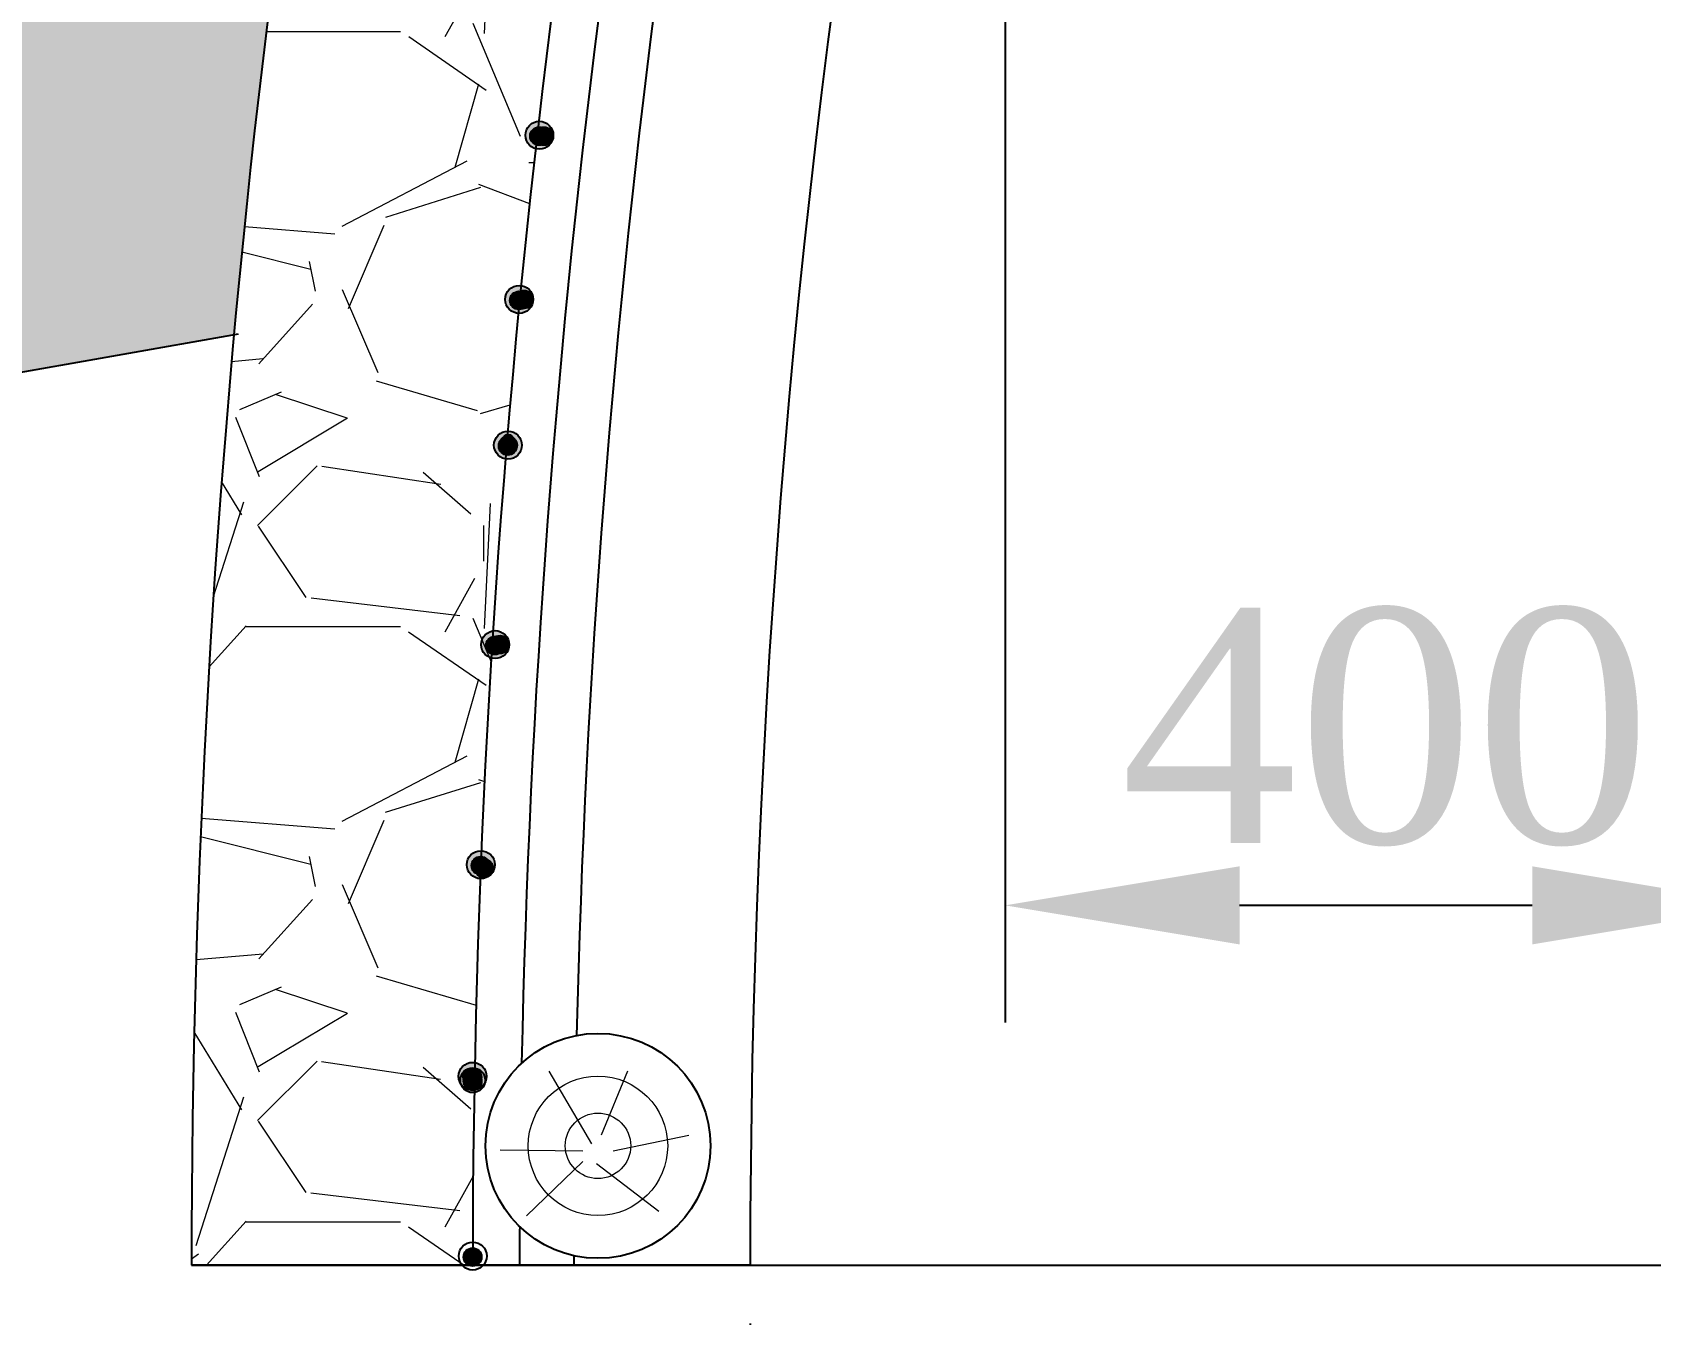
# Model space of a CAD drawing. Header units: millimetres. Extents: x -46762 to 161452, y -66984 to 31524.
# Drawn here: x -41626 to -40762, y -12338 to -11654 of the extents above; entities that cross this region are included whole.
import ezdxf

# ---------------------------------------------------------------- set-up
doc = ezdxf.new("R2010")
doc.units = ezdxf.units.MM
doc.header["$LTSCALE"] = 0.5
doc.styles.get("Standard").update_dxf_attribs({"font": 'TIMES.TTF'})
doc.dimstyles.new('ISO-25', dxfattribs={"dimscale": 50, "dimtxt": 2.5, "dimasz": 2.5, "dimexe": 1.25, "dimexo": 0.625, "dimtad": 1, "dimdec": 0, "dimtxsty": 'Standard', "dimcen": 2.5, "dimadec": 0, "dimazin": 0, "dimtfac": 1, "dimtdec": 0, "dimtmove": 0, "dimatfit": 3, "dimfxl": 1, "dimarcsym": 0})

# ---------------------------------------------------------------- blocks, each defined once
blk = doc.blocks.new('*D5')
at = {"color": 0, "lineweight": -2}
for p, q in [((-41106.6266302466, -11156.13225277546), (-41106.6266302466, -12181.89244614073)), ((-40700.46579701002, -12093.91424342394), (-40700.46579701002, -12056.89244614073)), ((-40825.46579701002, -12119.39244614073), (-40981.6266302466, -12119.39244614073))]:
    blk.add_line(p, q, dxfattribs=at)
at = {"color": 0}
for points in [[(-40981.6266302466, -12098.5591128074), (-40981.6266302466, -12140.22577947407), (-41106.6266302466, -12119.39244614073)], [(-40825.46579701002, -12098.5591128074), (-40825.46579701002, -12140.22577947407), (-40700.46579701002, -12119.39244614073)]]:
    blk.add_solid(points, dxfattribs=at)
at = {"layer": 'Defpoints', "color": 0}
for p in [(-41106.6266302466, -11124.88225277546), (-41106.6266302466, -12119.39244614073), (-40700.46579701002, -12125.16424342394)]:
    blk.add_point(p, dxfattribs=at)
at = {"color": 0, "insert": (-40903.54621362831, -12024.56097534044), "char_height": 125, "attachment_point": 5}
blk.add_mtext('400', dxfattribs=at)
blk = doc.blocks.new('*D10')
at = {"color": 0, "lineweight": -2}
for p, q in [((-41242.69659062808, -12342.57365850059), (-41242.69659062808, -13340.62358502766)), ((-36082.69659062805, -12342.57365850059), (-36082.69659062805, -13340.62358502766)), ((-41117.69659062808, -13278.12358502766), (-36207.69659062805, -13278.12358502766))]:
    blk.add_line(p, q, dxfattribs=at)
at = {"color": 0}
for points in [[(-41117.69659062808, -13257.29025169432), (-41117.69659062808, -13298.95691836099), (-41242.69659062808, -13278.12358502766)], [(-36207.69659062805, -13257.29025169432), (-36207.69659062805, -13298.95691836099), (-36082.69659062805, -13278.12358502766)]]:
    blk.add_solid(points, dxfattribs=at)
at = {"layer": 'Defpoints', "color": 0}
for p in [(-41242.69659062808, -12311.32365850059), (-36082.69659062805, -12311.32365850059), (-36082.69659062805, -13278.12358502766)]:
    blk.add_point(p, dxfattribs=at)
at = {"color": 0, "lineweight": 15, "insert": (-38631.49679761261, -13183.29211422737), "char_height": 125, "attachment_point": 5}
blk.add_mtext('5160', dxfattribs=at)

msp = doc.modelspace()

# ---------------------------------------------------------------- hatches: boundary and pattern name
at = {"lineweight": 9}
h = msp.add_hatch(dxfattribs=at)
h.set_pattern_fill('GRAVEL', color=256, scale=12.5, style=0)
h.set_pattern_definition([(228.0128, (-97673.25584044286, -17195.62959779655), (-2540.002158237001, -2857.503511189072), [42.715125, -4228.8125]), (184.9697, (-97701.83084044285, -17227.37959779655), (3810.006163272391, 317.4977594234323), [73.300625, -7256.75]), (132.5104, (-97774.85584044286, -17233.72959779655), (3174.997689791462, -3492.503411557551), [51.68525, -5116.8375]), (267.2737, (-97898.68084044284, -17313.10459779655), (317.4986213535216, 6349.997956670803), [66.750625, -6608.3]), (292.8337, (-97901.85584044286, -17379.77959779655), (-1587.504506937738, 3810.002166256389), [65.45425000000002, -6479.975000000001]), (357.2737, (-97876.45584044285, -17440.10459779655), (-6349.997956670803, 317.4986213535219), [66.750625, -6608.3]), (37.6942, (-97809.78084044284, -17443.27959779655), (-4127.502607654991, -3174.997169623111), [88.27424999999998, -8739.1375]), (72.2553, (-97739.93084044284, -17389.30459779655), (2222.504445683399, 6985.002025754549), [83.34000000000002, -8250.6625]), (121.4296, (-97714.53084044285, -17309.92959779654), (-2540.00065440806, 4127.495144996587), [66.976625, -6630.687500000001]), (175.2364, (-97749.45584044285, -17252.77959779655), (3492.497256631807, -317.4970203401444), [76.4641249999998, -3746.737499999988]), (222.3974, (-97825.65584044284, -17246.42959779654), (-3810.000114654964, -3492.495456329621), [98.88475000000001, -9789.600000000002]), (138.8141, (-97584.35584044285, -17316.27959779655), (-2222.498584278092, 1904.997069640501), [33.750625, -3341.325]), (171.4692, (-97609.75584044286, -17294.05459779654), (4127.493699448925, -635.0016000057124), [64.21024999999979, -6356.824999999987]), (225, (-97673.25584044286, -17284.52959779655), (-6.661338147750939e-14, -317.4997835875247), [44.901125, -404.11125]), (203.1986, (-97695.48084044283, -17246.42959779654), (1587.505353198854, 635.0027842882831), [24.180125, -2393.825]), (291.8014, (-97717.70584044285, -17255.95459779655), (-317.5002227368137, 952.5006135914831), [34.19575, -1675.6]), (30.9638, (-97705.00584044284, -17287.70459779655), (952.4989943510283, 635.0004948325691), [55.53999999999981, -1795.787499999994]), (161.5651, (-97657.38084044284, -17259.12959779655), (635.0002897726226, -317.4995278081346), [40.160875, -963.8625]), (16.38950000000001, (-97901.85584044286, -17255.95459779655), (3175.001751746169, 952.4980187459755), [56.261, -5569.849999999999]), (70.3462, (-97847.88084044284, -17240.07959779655), (-1269.996461084563, -3492.495061068125), [47.19987500000001, -4672.775]), (293.1986, (-97657.38084044284, -17195.62959779655), (-635.002784288283, 1587.505353198854), [48.36, -2369.65]), (343.6105, (-97638.33084044285, -17240.07959779655), (-3175.001751746168, 952.4980187459764), [56.26099999999982, -5569.849999999988]), (339.444, (-97901.85584044286, -17452.80459779655), (-1587.501970531989, 634.9992295062673), [54.25437499999999, -2658.4625]), (294.7751, (-97851.05584044286, -17471.85459779655), (-1587.496300453355, 3492.498378269584), [45.4589999999999, -4500.449999999988]), (66.80140000000002, (-97654.20584044284, -17513.12959779655), (635.0027842882835, 1587.505353198854), [48.36, -2369.65]), (17.35400000000001, (-97635.15584044284, -17468.67959779655), (-4127.500222732495, -1269.998084450704), [53.22287499999998, -5269.049999999998]), (69.444, (-97809.78084044284, -17513.12959779655), (-634.9992295062681, -1587.501970531988), [27.12725, -2685.6]), (101.3098999999999, (-97673.25584044286, -17513.12959779655), (-317.4984328609186, 1269.995932612828), [16.18937499999996, -1602.749999999995]), (165.9638, (-97676.43084044284, -17497.25459779655), (952.5006693371466, -317.4994505154552), [65.45424999999999, -1243.63125]), (186.0090000000001, (-97739.93084044284, -17481.37959779655), (3174.995318053494, 317.4992585684823), [60.65837500000001, -6005.175000000001]), (303.6901, (-97705.00584044284, -17316.27959779655), (-317.5001089134041, 634.9993874039799), [45.79050000000001, -1098.9725]), (353.1572, (-97679.60584044285, -17354.37959779655), (5397.502232080428, -635.0028439568549), [79.94462499999997, -7914.499999999998]), (60.94540000000001, (-97600.23084044285, -17363.90459779655), (-1269.997045728636, -2222.494701354266), [32.6885, -3236.175]), (90, (-97584.35584044285, -17335.32959779655), (-317.5, 317.5), [19.05, -298.45]), (120.2564, (-97746.28084044287, -17471.85459779655), (1269.997308354514, -2222.498879059695), [44.108375, -4366.7375]), (48.01279999999999, (-97768.50584044284, -17433.75459779655), (2540.002158237001, 2857.503511189072), [85.430375, -4186.1]), (0, (-97711.35584044285, -17370.25459779655), (317.5, 317.5), [82.55, -234.95]), (325.3048, (-97628.80584044284, -17370.25459779655), (-3174.994498869211, 2222.500211310596), [50.20124999999999, -4969.9125]), (254.0546, (-97587.53084044285, -17398.82959779655), (-317.5008099626843, -1270.003025400453), [46.22862500000001, -2265.212500000001]), (207.646, (-97600.23084044285, -17443.27959779655), (-6032.49788112784, -3175.001996840424), [75.268125, -7451.5625]), (175.4261, (-97666.90584044284, -17478.20459779655), (-4127.500950593439, 317.4984639024328), [79.6286249999998, -7883.224999999977]), (175.4261, (-97666.90584044284, -17478.20459779655), (-4127.500950593439, 317.4984639024328), [79.6286249999998, -7883.224999999977])])
h.paths.add_polyline_path([(-41540.69659062804, -12311.32365850059), (-41390.69659062804, -12311.32365850059, -0.0001042586763894276), (-41390.69612904984, -12309.11003835568, -0.9973506290016769), (-41390.69144671169, -12303.93395011355, -0.004305426523859649), (-41389.77707802175, -12212.52740186487, -1.473526774929528), (-41389.68536941563, -12207.71814791844, -0.005066326501370915), (-41386.49624560055, -12100.19995089266, -1.112084997702293), (-41386.28903069973, -12095.05708777183, -0.005350321589187423), (-41380.44655228085, -11981.61265806564, -0.4542052786664174), (-41380.20300319829, -11977.722386355, -0.004934146121778235), (-41372.58760844613, -11873.24031071373, -0.7936622886480488), (-41372.16918404572, -11868.21680515327, -0.003310745211521004), (-41365.83750689286, -11798.20957870081, -1.087340139423453), (-41365.33639719625, -11793.07596283616, -0.003904411019391069), (-41356.59873246224, -11710.64054873563, -0.6073306999387059), (-41356.07698104993, -11706.07721455063, -0.003299585638751494), (-41347.62970052486, -11636.5323216323, -0.5027106402371736), (-41347.09996308027, -11632.4119321961, -0.003391322103162824), (-41337.40628861476, -11561.06371029261, -1.496068409129267), (-41336.72813605861, -11556.32927466645, -0.002401056172353598), (-41329.23480965135, -11505.90406826923, -1.124484418045028), (-41328.45231721077, -11500.82328402521, -0.003121577554230804), (-41317.92353441662, -11435.38824590984, -0.6023926523277325), (-41317.16650130754, -11430.87561676786, -0.005136166925415834), (-41297.97478726407, -11323.52948373881, -0.960800169602723), (-41297.00983154224, -11318.4483261312, -0.00413542035456034), (-41279.87348207906, -11232.33507701874, -0.8266089889817111), (-41278.83771293257, -11227.3580515295, -0.005954579095319986), (-41251.54841071196, -11103.91533402378, -1.198419863314069), (-41250.38765252446, -11098.95692817666, -0.005864453828018109), (-41220.52939920101, -10978.08023318348, -0.612418671185467), (-41219.36937789139, -10973.61790737722, -0.006852718544757916), (-41180.77730537836, -10833.33954969186, -1.011185224164861), (-41179.33371141623, -10828.36915515123, -0.004887072080722251), (-41149.37280955444, -10729.02909282517, -0.5439786040997394), (-41148.07573572842, -10724.88169095739, -0.004837462663559269), (-41116.43223861218, -10627.17122293723, -0.6488032728851635), (-41114.93049100698, -10622.68930735245, -0.004915722120947439), (-41080.75671175927, -10524.07464799359, -2.599038226614415), (-41079.58744091027, -10520.80813766139, -0.00528664198268659), (-41040.6101716241, -10415.55022178009, -0.4812710198482674), (-41039.16395354725, -10411.77232191681, -0.005588742636414888), (-40995.46511136138, -10301.455637537, -0.5761929326107477), (-40993.76772079793, -10297.31165396536, -0.004378577211287336), (-40957.74251213831, -10211.61147270781, -0.894546605724805), (-40955.70533201515, -10206.88791313677, -0.004053369807435489), (-40920.94630879644, -10128.15997598765, -1.386552306963299), (-40918.92416773997, -10123.68410355043, -0.004059737370771231), (-40882.76331197946, -10045.44116583356, -0.796052295436646), (-40880.60782096307, -10040.8805683032, -0.004003982950440157), (-40843.63097159209, -9964.33243138562), (-40978.32448607621, -9898.318994329844, 0.1149886306099505)])
h = msp.add_hatch(color=253)
edge = h.paths.add_edge_path()
edge.add_spline(control_points=[(-42322.82971768319, -11398.47889834993), (-42344.63403800142, -11467.20647167621), (-42424.23759742257, -11659.44120899414), (-42475.84867070611, -11857.15441054871), (-42488.96773737374, -11986.25815028)], knot_values=[45.62972247974763, 45.62972247974763, 45.62972247974763, 45.62972247974763, 49.94446029870569, 57.77700495835729, 57.77700495835729, 57.77700495835729, 57.77700495835729], degree=3, periodic=0)
edge.add_line((-42488.96773737374, -11986.25815028001), (-41518.08916138639, -11815.06606234162))
edge.add_arc((-36082.69659062807, -12311.32365850071), 5458.000000000035, 168.7006858674456, 174.7832926361822, ccw=False)
edge.add_line((-41434.90419888646, -11241.9136725265), (-42322.82971768319, -11398.47889834993))
h = msp.add_hatch(color=256)
h.paths.add_polyline_path([(-41355.14780563556, -11701.04237317703, 0.0001468720347857163), (-41355.15408854501, -11704.16075382294, -0.4075683121169166), (-41350.43143940099, -11708.99204304176, -0.2818111886752684), (-41353.06657430538, -11713.29609315445), (-41349.45339298894, -11713.29609315445, 0.1768496511547933), (-41347.70021793409, -11708.49443509933, 0.4140376673082951)])
h.paths.add_polyline_path([(-41355.15408854502, -11704.16075382294, -0.0001468720347857169), (-41355.14780563556, -11701.04237317703, 0.4143894793180001), (-41362.60434446664, -11708.49443509933, 0.1768496511547933), (-41360.85116941179, -11713.29609315445), (-41357.46138209636, -11713.29609315445, -0.2818111886752684), (-41360.09651700075, -11708.99204304176, -0.4208901854230835)])
h.paths.add_polyline_path([(-41349.45339298894, -11713.29609315445), (-41353.06657430538, -11713.29609315445, -0.2405059389793157), (-41357.46138209636, -11713.29609315445), (-41360.85116941179, -11713.29609315445, 0.4650740833706085)])
h = msp.add_hatch(color=256)
edge = h.paths.add_edge_path()
edge.add_arc((-41355.26397820086, -11708.99204304176), 4.832538799884284, 0, 360)
edge = h.paths.add_edge_path(flags=16)
edge.add_arc((-41355.26397820086, -11708.99204304176), 2.588054287070918, 0, 360)
h = msp.add_hatch(color=256)
h.paths.add_polyline_path([(-41359.97152829547, -11707.90007080805, -0.00032442072729859), (-41357.72003109408, -11708.17605947664, -0.8203955301075307), (-41352.68274436383, -11708.80427490987, -0.0003244207272990215), (-41350.43242666936, -11709.08972134448, 0.005053543832042459), (-41350.43143940099, -11708.99204304176, 0.89206796145849)])
h.paths.add_polyline_path([(-41350.43242666936, -11709.08972134448, 0.0003244207272989703), (-41352.68274436383, -11708.80427490987, -0.01815590774407738), (-41352.67592391379, -11708.99204304176, -1), (-41357.85203248794, -11708.99204304176, -0.0803624715725062), (-41357.72003109408, -11708.17605947663, 0.0003244207272985405), (-41359.97152829547, -11707.90007080805, 0.05704448293656798), (-41360.09651700075, -11708.99204304176, 0.989943732125018)])
for points in [[(-41357.85203248789, -11708.99204304176, 0.4142135623730951), (-41355.26397820086, -11711.58009732883), (-41355.26397820086, -11708.99204304176), (-41352.67592391375, -11708.99204304176, 1)], [(-41357.74033548748, -11708.49443509933, 0.4142135623730951), (-41355.15228120037, -11711.0824893864), (-41355.15228120037, -11708.49443509933), (-41352.56422691334, -11708.49443509933, 1)], [(-41357.74033548748, -11708.49443509933, 0.4142135623730951), (-41355.15228120037, -11711.0824893864), (-41355.15228120037, -11708.49443509933), (-41352.56422691334, -11708.49443509933, 1)], [(-41355.26397820082, -11708.99204304176, 0.4142135623730951), (-41352.67592391379, -11711.58009732883), (-41352.67592391379, -11708.99204304176), (-41350.08786962667, -11708.99204304176, 1)], [(-41352.67592391375, -11708.99204304176), (-41355.26397820086, -11708.99204304176), (-41355.26397820086, -11711.58009732883, 0.4142135623730951)], [(-41352.56422691334, -11708.49443509933), (-41355.15228120037, -11708.49443509933), (-41355.15228120037, -11711.0824893864, 0.4142135623730951)], [(-41352.56422691334, -11708.49443509933), (-41355.15228120037, -11708.49443509933), (-41355.15228120037, -11711.0824893864, 0.4142135623730951)], [(-41350.08786962667, -11708.99204304176), (-41352.67592391379, -11708.99204304176), (-41352.67592391379, -11711.58009732883, 0.4142135623730951)], [(-41368.39018789685, -11795.62176616438, 0.4142135623730951), (-41365.80213360973, -11798.20982045145), (-41365.80213360973, -11795.62176616438), (-41363.21407932272, -11795.62176616438, 1)], [(-41368.61358189776, -11796.61698204924, 0.4142135623730951), (-41366.02552761073, -11799.20503633631), (-41366.02552761073, -11796.61698204924), (-41363.43747332362, -11796.61698204924, 1)], [(-41368.50188489736, -11796.11937410681, 0.4142135623730951), (-41365.91383061024, -11798.70742839388), (-41365.91383061024, -11796.11937410681), (-41363.32577632321, -11796.11937410681, 1)], [(-41363.43747332362, -11796.61698204924), (-41366.02552761073, -11796.61698204924), (-41366.02552761073, -11799.20503633631, 0.4142135623730951)], [(-41365.9138306102, -11796.11937410681, 0.4142135623730951), (-41363.32577632317, -11798.70742839388), (-41363.32577632317, -11796.11937410681), (-41360.73772203605, -11796.11937410681, 1)], [(-41363.32577632321, -11796.11937410681), (-41365.91383061024, -11796.11937410681), (-41365.91383061024, -11798.70742839388, 0.4142135623730951)], [(-41363.21407932272, -11795.62176616438), (-41365.80213360973, -11795.62176616438), (-41365.80213360973, -11798.20982045145, 0.4142135623730951)], [(-41360.73772203605, -11796.11937410681), (-41363.32577632317, -11796.11937410681), (-41363.32577632317, -11798.70742839388, 0.4142135623730951)], [(-41374.3808109302, -11870.77733779384, 0.4142135623730951), (-41371.79275664319, -11873.36539208091), (-41371.79275664319, -11870.77733779384), (-41369.20470235607, -11870.77733779384, 1)], [(-41369.20470235607, -11870.77733779384), (-41371.79275664319, -11870.77733779384), (-41371.79275664319, -11873.36539208091, 0.4142135623730951)], [(-41374.60420493121, -11874.36060796577, 0.4142135623730951), (-41372.01615064418, -11876.94866225284), (-41372.01615064418, -11874.36060796577), (-41369.42809635706, -11874.36060796577, 1)], [(-41374.49250793071, -11873.86300002334, 0.4142135623730951), (-41371.90445364368, -11876.45105431041), (-41371.90445364368, -11873.86300002334), (-41369.31639935657, -11873.86300002334, 1)], [(-41374.4925079308, -11873.86300002334, 0.4142135623730951), (-41371.90445364368, -11876.45105431041), (-41371.90445364368, -11873.86300002334), (-41369.31639935666, -11873.86300002334, 1)], [(-41369.42809635706, -11874.36060796577), (-41372.01615064418, -11874.36060796577), (-41372.01615064418, -11876.94866225284, 0.4142135623730951)], [(-41369.31639935657, -11873.86300002334), (-41371.90445364368, -11873.86300002334), (-41371.90445364368, -11876.45105431041, 0.4142135623730951)], [(-41369.31639935666, -11873.86300002334), (-41371.90445364368, -11873.86300002334), (-41371.90445364368, -11876.45105431041, 0.4142135623730951)], [(-41381.43671958837, -11980.76913509386, 0.4142135623730951), (-41378.84866530135, -11983.35718938093), (-41378.84866530135, -11980.76913509386), (-41376.26061101424, -11980.76913509386, 1)], [(-41381.32502258796, -11980.27152715143, 0.4142135623730951), (-41378.73696830084, -11982.8595814385), (-41378.73696830084, -11980.27152715143), (-41376.14891401381, -11980.27152715143, 1)], [(-41381.21332558747, -11979.773919209, 0.4142135623730951), (-41378.62527130035, -11982.36197349607), (-41378.62527130035, -11979.773919209), (-41376.03721701332, -11979.773919209, 1)], [(-41376.26061101424, -11980.76913509386), (-41378.84866530135, -11980.76913509386), (-41378.84866530135, -11983.35718938093, 0.4142135623730951)], [(-41378.7369683008, -11980.27152715143, 0.4142135623730951), (-41376.14891401377, -11982.8595814385), (-41376.14891401377, -11980.27152715143), (-41373.56085972665, -11980.27152715143, 1)], [(-41376.14891401381, -11980.27152715143), (-41378.73696830084, -11980.27152715143), (-41378.73696830084, -11982.8595814385, 0.4142135623730951)], [(-41376.03721701332, -11979.773919209), (-41378.62527130035, -11979.773919209), (-41378.62527130035, -11982.36197349607, 0.4142135623730951)], [(-41373.56085972665, -11980.27152715143), (-41376.14891401377, -11980.27152715143), (-41376.14891401377, -11982.8595814385, 0.4142135623730951)], [(-41389.25438681178, -12097.61749170982, 0.4142135623730951), (-41386.66633252476, -12100.2055459969), (-41386.66633252476, -12097.61749170982), (-41384.07827823765, -12097.61749170982, 1)], [(-41388.98410038938, -12097.69761607397, 0.4142135623730951), (-41386.39604610227, -12100.28567036104), (-41386.39604610227, -12097.69761607397), (-41383.80799181525, -12097.69761607397, 1)], [(-41389.09579738979, -12098.1952240164, 0.4142135623730951), (-41386.50774310277, -12100.78327830347), (-41386.50774310277, -12098.1952240164), (-41383.91968881566, -12098.1952240164, 1)], [(-41387.27712517459, -12099.64293367558, 0.4142135623730951), (-41384.68907088756, -12102.23098796265), (-41384.68907088756, -12099.64293367558), (-41382.10101660044, -12099.64293367558, 1)], [(-41384.07827823765, -12097.61749170982), (-41386.66633252476, -12097.61749170982), (-41386.66633252476, -12100.2055459969, 0.4142135623730951)], [(-41383.91968881566, -12098.1952240164), (-41386.50774310277, -12098.1952240164), (-41386.50774310277, -12100.78327830347, 0.4142135623730951)], [(-41383.80799181525, -12097.69761607397), (-41386.39604610227, -12097.69761607397), (-41386.39604610227, -12100.28567036104, 0.4142135623730951)], [(-41382.10101660044, -12099.64293367558), (-41384.68907088756, -12099.64293367558), (-41384.68907088756, -12102.23098796265, 0.4142135623730951)], [(-41393.27497637176, -12210.10455049219, 0.4142135623730951), (-41390.68692208464, -12212.69260477926), (-41390.68692208464, -12210.10455049219), (-41388.09886779761, -12210.10455049219, 1)], [(-41393.50146768495, -12211.09976823044, 0.4142135623730951), (-41390.91341339794, -12213.68782251752), (-41390.91341339794, -12211.09976823044), (-41388.32535911082, -12211.09976823044, 1)], [(-41393.38977068455, -12210.60216028802, 0.4142135623730951), (-41390.80171639743, -12213.19021457508), (-41390.80171639743, -12210.60216028802), (-41388.21366211041, -12210.60216028802, 1)], [(-41393.38667337217, -12213.19021272169, 0.4142135623730951), (-41390.79861908514, -12215.77826700877), (-41390.79861908514, -12213.19021272169), (-41388.21056479802, -12213.19021272169, 1)], [(-41388.32535911082, -12211.09976823044), (-41390.91341339794, -12211.09976823044), (-41390.91341339794, -12213.68782251752, 0.4142135623730951)], [(-41388.21366211041, -12210.60216028802), (-41390.80171639743, -12210.60216028802), (-41390.80171639743, -12213.19021457508, 0.4142135623730951)], [(-41388.21056479802, -12213.19021272169), (-41390.79861908514, -12213.19021272169), (-41390.79861908514, -12215.77826700877, 0.4142135623730951)], [(-41388.09886779761, -12210.10455049219), (-41390.68692208464, -12210.10455049219), (-41390.68692208464, -12212.69260477926, 0.4142135623730951)], [(-41393.38667337217, -12307.01960838791, 0.4142135623730951), (-41390.79861908514, -12309.60766267498), (-41390.79861908514, -12307.01960838791), (-41388.21056479802, -12307.01960838791, 1)], [(-41393.27497637176, -12306.52200044548, 0.4142135623730951), (-41390.68692208464, -12309.11005473255), (-41390.68692208464, -12306.52200044548), (-41388.09886779761, -12306.52200044548, 1)], [(-41388.21056479802, -12307.01960838791), (-41390.79861908514, -12307.01960838791), (-41390.79861908514, -12309.60766267498, 0.4142135623730951)], [(-41388.09886779761, -12306.52200044548), (-41390.68692208464, -12306.52200044548), (-41390.68692208464, -12309.11005473255, 0.4142135623730951)]]:
    msp.add_hatch(color=256).paths.add_polyline_path(points)
h = msp.add_hatch(color=256)
edge = h.paths.add_edge_path()
edge.add_arc((-41352.67592391379, -11708.99204304176), 4.832538799884284, 0, 360)
edge = h.paths.add_edge_path(flags=16)
edge.add_arc((-41352.67592391379, -11708.99204304176), 2.588054287070918, 0, 360)
h = msp.add_hatch(color=256)
h.paths.add_polyline_path([(-41357.3834740084, -11707.90007080805, -0.00032442072729859), (-41355.13197680701, -11708.17605947664, -0.8203955301075307), (-41350.09469007676, -11708.80427490987, -0.0003244207272990215), (-41347.84437238229, -11709.08972134448, 0.005053543832042459), (-41347.84338511391, -11708.99204304176, 0.89206796145849)])
h.paths.add_polyline_path([(-41347.84437238229, -11709.08972134448, 0.0003244207272989703), (-41350.09469007676, -11708.80427490987, -0.01815590774407738), (-41350.08786962672, -11708.99204304176, -1), (-41355.26397820086, -11708.99204304176, -0.0803624715725062), (-41355.13197680701, -11708.17605947663, 0.0003244207272985405), (-41357.3834740084, -11707.90007080805, 0.05704448293656798), (-41357.50846271368, -11708.99204304176, 0.989943732125018)])
h = msp.add_hatch(color=256)
h.paths.add_polyline_path([(-41365.90935504543, -11788.66731218451, 0.0001468720347857163), (-41365.91563795488, -11791.78569283042, -0.4075683121169166), (-41361.19298881086, -11796.61698204924, -0.2818111886752684), (-41363.82812371526, -11800.92103216192), (-41360.21494239882, -11800.92103216192, 0.1768496511547933), (-41358.46176734396, -11796.11937410681, 0.4140376673082951)])
h.paths.add_polyline_path([(-41365.91563795489, -11791.78569283042, -0.0001468720347857169), (-41365.90935504543, -11788.66731218451, 0.4143894793180001), (-41373.36589387651, -11796.11937410681, 0.1768496511547933), (-41371.61271882166, -11800.92103216192), (-41368.22293150621, -11800.92103216192, -0.2818111886752684), (-41370.85806641061, -11796.61698204924, -0.4208901854230835)])
h.paths.add_polyline_path([(-41360.21494239882, -11800.92103216192), (-41363.82812371526, -11800.92103216192, -0.2405059389793157), (-41368.22293150621, -11800.92103216192), (-41371.61271882166, -11800.92103216192, 0.4650740833706085)])
h = msp.add_hatch(color=256)
edge = h.paths.add_edge_path()
edge.add_arc((-41366.02552761073, -11796.61698204924), 4.832538799884284, 0, 360)
edge = h.paths.add_edge_path(flags=16)
edge.add_arc((-41366.02552761073, -11796.61698204924), 2.588054287070918, 0, 360)
h = msp.add_hatch(color=256)
h.paths.add_polyline_path([(-41370.73307770534, -11795.52500981553, -0.00032442072729859), (-41368.48158050395, -11795.80099848411, -0.8203955301075307), (-41363.4442937737, -11796.42921391735, -0.0003244207272990215), (-41361.19397607923, -11796.71466035195, 0.005053543832042459), (-41361.19298881086, -11796.61698204924, 0.89206796145849)])
h.paths.add_polyline_path([(-41361.19397607923, -11796.71466035195, 0.0003244207272989703), (-41363.4442937737, -11796.42921391735, -0.01815590774407738), (-41363.43747332366, -11796.61698204924, -1), (-41368.61358189781, -11796.61698204924, -0.0803624715725062), (-41368.48158050395, -11795.80099848411, 0.0003244207272985405), (-41370.73307770534, -11795.52500981553, 0.05704448293656798), (-41370.85806641061, -11796.61698204924, 0.989943732125018)])
h = msp.add_hatch(color=256)
edge = h.paths.add_edge_path()
edge.add_arc((-41363.32577632316, -11796.11937410681), 4.832538799884284, 0, 360)
edge = h.paths.add_edge_path(flags=16)
edge.add_arc((-41363.32577632316, -11796.11937410681), 2.588054287070918, 0, 360)
h = msp.add_hatch(color=256)
h.paths.add_polyline_path([(-41368.03332641778, -11795.02740187311, -0.00032442072729859), (-41365.78182921639, -11795.30339054169, -0.8203955301075307), (-41360.74454248612, -11795.93160597492, -0.0003244207272990215), (-41358.49422479166, -11796.21705240953, 0.005053543832042459), (-41358.49323752327, -11796.11937410681, 0.89206796145849)])
h.paths.add_polyline_path([(-41358.49422479166, -11796.21705240953, 0.0003244207272989703), (-41360.74454248612, -11795.93160597492, -0.01815590774407738), (-41360.73772203609, -11796.11937410681, -1), (-41365.91383061024, -11796.11937410681, -0.0803624715725062), (-41365.78182921639, -11795.30339054168, 0.0003244207272985405), (-41368.03332641778, -11795.02740187311, 0.05704448293656798), (-41368.15831512304, -11796.11937410681, 0.989943732125018)])
h = msp.add_hatch(color=256)
h.paths.add_polyline_path([(-41371.89997807887, -11866.41093810103, 0.0001468720347857163), (-41371.90626098833, -11869.52931874694, -0.4075683121169166), (-41367.1836118443, -11874.36060796577, -0.2818111886752684), (-41369.8187467487, -11878.66465807845), (-41366.20556543226, -11878.66465807845, 0.1768496511547933), (-41364.45239037741, -11873.86300002334, 0.4140376673082951)])
h.paths.add_polyline_path([(-41371.90626098834, -11869.52931874694, -0.0001468720347857169), (-41371.89997807887, -11866.41093810103, 0.4143894793180001), (-41379.35651690996, -11873.86300002334, 0.1768496511547933), (-41377.60334185511, -11878.66465807845), (-41374.21355453967, -11878.66465807845, -0.2818111886752684), (-41376.84868944407, -11874.36060796577, -0.4208901854230835)])
h.paths.add_polyline_path([(-41366.20556543226, -11878.66465807845), (-41369.8187467487, -11878.66465807845, -0.2405059389793157), (-41374.21355453967, -11878.66465807845), (-41377.60334185511, -11878.66465807845, 0.4650740833706085)])
h = msp.add_hatch(color=256)
edge = h.paths.add_edge_path()
edge.add_arc((-41372.01615064418, -11874.36060796577), 4.832538799884284, 0, 360)
edge = h.paths.add_edge_path(flags=16)
edge.add_arc((-41372.01615064418, -11874.36060796577), 2.588054287070918, 0, 360)
h = msp.add_hatch(color=256)
h.paths.add_polyline_path([(-41376.72370073879, -11873.26863573206, -0.00032442072729859), (-41374.4722035374, -11873.54462440064, -0.8203955301075307), (-41369.43491680715, -11874.17283983388, -0.0003244207272990215), (-41367.18459911268, -11874.45828626848, 0.005053543832042459), (-41367.1836118443, -11874.36060796577, 0.89206796145849)])
h.paths.add_polyline_path([(-41367.18459911268, -11874.45828626848, 0.0003244207272989703), (-41369.43491680715, -11874.17283983388, -0.01815590774407738), (-41369.42809635711, -11874.36060796577, -1), (-41374.60420493125, -11874.36060796577, -0.0803624715725062), (-41374.4722035374, -11873.54462440064, 0.0003244207272985405), (-41376.72370073879, -11873.26863573206, 0.05704448293656798), (-41376.84868944407, -11874.36060796577, 0.989943732125018)])
h = msp.add_hatch(color=256)
edge = h.paths.add_edge_path()
edge.add_arc((-41371.90445364368, -11873.86300002334), 4.832538799884284, 0, 360)
edge = h.paths.add_edge_path(flags=16)
edge.add_arc((-41371.90445364368, -11873.86300002334), 2.588054287070918, 0, 360)
h = msp.add_hatch(color=256)
h.paths.add_polyline_path([(-41376.61200373829, -11872.77102778963, -0.00032442072729859), (-41374.3605065369, -11873.04701645821, -0.8203955301075307), (-41369.32321980664, -11873.67523189145, -0.0003244207272990215), (-41367.07290211218, -11873.96067832605, 0.005053543832042459), (-41367.07191484381, -11873.86300002334, 0.89206796145849)])
h.paths.add_polyline_path([(-41367.07290211218, -11873.96067832605, 0.0003244207272989703), (-41369.32321980664, -11873.67523189145, -0.01815590774407738), (-41369.31639935661, -11873.86300002334, -1), (-41374.49250793076, -11873.86300002334, -0.0803624715725062), (-41374.3605065369, -11873.04701645821, 0.0003244207272985405), (-41376.61200373829, -11872.77102778963, 0.05704448293656798), (-41376.73699244356, -11873.86300002334, 0.989943732125018)])
h = msp.add_hatch(color=256)
h.paths.add_polyline_path([(-41378.73249273603, -11972.81946522912, 0.0001468720347857163), (-41378.7387756455, -11975.93784587503, -0.4075683121169166), (-41374.01612650146, -11980.76913509386, -0.2818111886752684), (-41376.65126140586, -11985.07318520654), (-41373.03808008942, -11985.07318520654, 0.1768496511547933), (-41371.28490503457, -11980.27152715143, 0.4140376673082951)])
h.paths.add_polyline_path([(-41378.7387756455, -11975.93784587503, -0.0001468720347857169), (-41378.73249273603, -11972.81946522912, 0.4143894793180001), (-41386.18903156712, -11980.27152715143, 0.1768496511547933), (-41384.43585651227, -11985.07318520654), (-41381.04606919683, -11985.07318520654, -0.2818111886752684), (-41383.68120410123, -11980.76913509386, -0.4208901854230835)])
h.paths.add_polyline_path([(-41373.03808008942, -11985.07318520654), (-41376.65126140586, -11985.07318520654, -0.2405059389793157), (-41381.04606919683, -11985.07318520654), (-41384.43585651227, -11985.07318520654, 0.4650740833706085)])
h = msp.add_hatch(color=256)
edge = h.paths.add_edge_path()
edge.add_arc((-41378.84866530134, -11980.76913509385), 4.832538799884284, 0, 360)
edge = h.paths.add_edge_path(flags=16)
edge.add_arc((-41378.84866530134, -11980.76913509385), 2.588054287070918, 0, 360)
h = msp.add_hatch(color=256)
h.paths.add_polyline_path([(-41383.55621539595, -11979.67716286015, -0.00032442072729859), (-41381.30471819456, -11979.95315152873, -0.8203955301075307), (-41376.26743146431, -11980.58136696196, -0.0003244207272990215), (-41374.01711376985, -11980.86681339657, 0.005053543832042459), (-41374.01612650146, -11980.76913509386, 0.89206796145849)])
h.paths.add_polyline_path([(-41374.01711376985, -11980.86681339657, 0.0003244207272989703), (-41376.26743146431, -11980.58136696197, -0.01815590774407738), (-41376.26061101428, -11980.76913509386, -1), (-41381.43671958841, -11980.76913509386, -0.0803624715725062), (-41381.30471819456, -11979.95315152873, 0.0003244207272985405), (-41383.55621539595, -11979.67716286015, 0.05704448293656798), (-41383.68120410123, -11980.76913509386, 0.989943732125018)])
h = msp.add_hatch(color=256)
edge = h.paths.add_edge_path()
edge.add_arc((-41376.14891401377, -11980.27152715143), 4.832538799884284, 0, 360)
edge = h.paths.add_edge_path(flags=16)
edge.add_arc((-41376.14891401377, -11980.27152715143), 2.588054287070918, 0, 360)
h = msp.add_hatch(color=256)
h.paths.add_polyline_path([(-41380.85646410838, -11979.17955491772, -0.00032442072729859), (-41378.60496690699, -11979.4555435863, -0.8203955301075307), (-41373.56768017674, -11980.08375901954, -0.0003244207272990215), (-41371.31736248227, -11980.36920545414, 0.005053543832042459), (-41371.31637521389, -11980.27152715143, 0.89206796145849)])
h.paths.add_polyline_path([(-41371.31736248227, -11980.36920545414, 0.0003244207272989703), (-41373.56768017674, -11980.08375901954, -0.01815590774407738), (-41373.5608597267, -11980.27152715143, -1), (-41378.73696830084, -11980.27152715143, -0.0803624715725062), (-41378.60496690699, -11979.45554358629, 0.0003244207272985405), (-41380.85646410838, -11979.17955491772, 0.05704448293656798), (-41380.98145281366, -11980.27152715143, 0.989943732125018)])
h = msp.add_hatch(color=256)
h.paths.add_polyline_path([(-41386.39157053745, -12090.24555415167, 0.0001468720347857163), (-41386.39785344692, -12093.36393479758, -0.4075683121169166), (-41381.67520430288, -12098.1952240164, -0.2818111886752684), (-41384.31033920728, -12102.49927412909), (-41380.69715789084, -12102.49927412909, 0.1768496511547933), (-41378.94398283599, -12097.69761607397, 0.4140376673082951)])
h.paths.add_polyline_path([(-41386.39785344692, -12093.36393479758, -0.0001468720347857169), (-41386.39157053745, -12090.24555415167, 0.4143894793180001), (-41393.84810936854, -12097.69761607397, 0.1768496511547933), (-41392.09493431369, -12102.49927412909), (-41388.70514699825, -12102.49927412909, -0.2818111886752684), (-41391.34028190265, -12098.1952240164, -0.4208901854230835)])
h.paths.add_polyline_path([(-41380.69715789084, -12102.49927412909), (-41384.31033920728, -12102.49927412909, -0.2405059389793157), (-41388.70514699825, -12102.49927412909), (-41392.09493431369, -12102.49927412909, 0.4650740833706085)])
h = msp.add_hatch(color=256)
edge = h.paths.add_edge_path()
edge.add_arc((-41386.50774310277, -12098.1952240164), 4.832538799884284, 0, 360)
edge = h.paths.add_edge_path(flags=16)
edge.add_arc((-41386.50774310277, -12098.1952240164), 2.588054287070918, 0, 360)
h = msp.add_hatch(color=256)
h.paths.add_polyline_path([(-41391.21529319737, -12097.1032517827, -0.00032442072729859), (-41388.96379599598, -12097.37924045128, -0.8203955301075307), (-41383.92650926573, -12098.00745588451, -0.0003244207272990215), (-41381.67619157127, -12098.29290231912, 0.005053543832042459), (-41381.67520430288, -12098.1952240164, 0.89206796145849)])
h.paths.add_polyline_path([(-41381.67619157127, -12098.29290231912, 0.0003244207272989703), (-41383.92650926573, -12098.00745588451, -0.01815590774407738), (-41383.9196888157, -12098.1952240164, -1), (-41389.09579738985, -12098.1952240164, -0.0803624715725062), (-41388.96379599598, -12097.37924045127, 0.0003244207272985405), (-41391.21529319737, -12097.1032517827, 0.05704448293656798), (-41391.34028190265, -12098.1952240164, 0.989943732125018)])
h = msp.add_hatch(color=256)
edge = h.paths.add_edge_path()
edge.add_arc((-41384.68907088756, -12099.64293367558), 4.832538799884284, 0, 360)
edge = h.paths.add_edge_path(flags=16)
edge.add_arc((-41384.68907088756, -12099.64293367558), 2.588054287070918, 0, 360)
h = msp.add_hatch(color=256)
h.paths.add_polyline_path([(-41389.39662098217, -12098.55096144187, -0.00032442072729859), (-41387.14512378078, -12098.82695011045, -0.8203955301075307), (-41382.10783705053, -12099.45516554369, -0.0003244207272990215), (-41379.85751935605, -12099.74061197829, 0.005053543832042459), (-41379.85653208768, -12099.64293367558, 0.89206796145849)])
h.paths.add_polyline_path([(-41379.85751935605, -12099.74061197829, 0.0003244207272989703), (-41382.10783705053, -12099.45516554369, -0.01815590774407738), (-41382.1010166005, -12099.64293367558, -1), (-41387.27712517463, -12099.64293367558, -0.0803624715725062), (-41387.14512378078, -12098.82695011045, 0.0003244207272985405), (-41389.39662098217, -12098.55096144187, 0.05704448293656798), (-41389.52160968745, -12099.64293367558, 0.989943732125018)])
h = msp.add_hatch(color=256)
h.paths.add_polyline_path([(-41390.79724083263, -12203.15009836571, 0.0001468720347857163), (-41390.80352374208, -12206.26847901162, -0.4075683121169166), (-41386.08087459805, -12211.09976823044, -0.2818111886752684), (-41388.71600950244, -12215.40381834313), (-41385.10282818601, -12215.40381834313, 0.1768496511547933), (-41383.34965313115, -12210.60216028802, 0.4140376673082951)])
h.paths.add_polyline_path([(-41390.80352374208, -12206.26847901162, -0.0001468720347857169), (-41390.79724083263, -12203.15009836571, 0.4143894793180001), (-41398.25377966372, -12210.60216028802, 0.1768496511547933), (-41396.50060460885, -12215.40381834313), (-41393.11081729342, -12215.40381834313, -0.2818111886752684), (-41395.74595219782, -12211.09976823044, -0.4208901854230835)])
h.paths.add_polyline_path([(-41385.10282818601, -12215.40381834313), (-41388.71600950244, -12215.40381834313, -0.2405059389793157), (-41393.11081729342, -12215.40381834313), (-41396.50060460885, -12215.40381834313, 0.4650740833706085)])
h = msp.add_hatch(color=256)
h.paths.add_polyline_path([(-41389.65488437824, -12206.16820977558, 7.301422006319986e-05), (-41389.68536941565, -12207.71814791843, -0.1891516694478302), (-41388.32980758054, -12209.03588955093, -0.2645756739729662), (-41385.96608028526, -12213.19021272169, -0.3589438043238598), (-41389.8749660233, -12217.93366044184, 6.204677539061461e-05), (-41389.89798076327, -12219.25083652136, 0.3795668290766155), (-41384.08140681393, -12212.69260477926, 0.3689757470036431)])
h.paths.add_polyline_path([(-41392.9606003435, -12208.86826081418, -0.3850293619044623), (-41389.68536941565, -12207.71814791843, -7.30142200632051e-05), (-41389.65488437824, -12206.16820977558, 0.4609462617420957), (-41397.29243735534, -12212.69260477926, 0.4497304210618878), (-41389.89798076327, -12219.25083652136, -6.204677539061461e-05), (-41389.8749660233, -12217.93366044184, -0.4717312030387064), (-41395.63115788501, -12213.19021272169, -0.28402877404615)])
h = msp.add_hatch(color=256)
edge = h.paths.add_edge_path()
edge.add_arc((-41390.91341339793, -12211.09976823044), 4.832538799884284, 0, 360)
edge = h.paths.add_edge_path(flags=16)
edge.add_arc((-41390.91341339793, -12211.09976823044), 2.588054287070918, 0, 360)
h = msp.add_hatch(color=256)
h.paths.add_polyline_path([(-41395.62096349255, -12210.00779599674, -0.00032442072729859), (-41393.36946629116, -12210.28378466532, -0.8203955301075307), (-41388.33217956089, -12210.91200009855, -0.0003244207272990215), (-41386.08186186643, -12211.19744653316, 0.005053543832042459), (-41386.08087459805, -12211.09976823044, 0.89206796145849)])
h.paths.add_polyline_path([(-41386.08186186643, -12211.19744653316, 0.0003244207272989703), (-41388.33217956089, -12210.91200009855, -0.01815590774407738), (-41388.32535911087, -12211.09976823044, -1), (-41393.50146768501, -12211.09976823044, -0.0803624715725062), (-41393.36946629116, -12210.28378466531, 0.0003244207272985405), (-41395.62096349255, -12210.00779599674, 0.05704448293656798), (-41395.74595219782, -12211.09976823044, 0.989943732125018)])
h = msp.add_hatch(color=256)
edge = h.paths.add_edge_path()
edge.add_arc((-41390.79861908514, -12213.19021272169), 4.832538799884284, 0, 360)
edge = h.paths.add_edge_path(flags=16)
edge.add_arc((-41390.79861908514, -12213.19021272169), 2.588054287070918, 0, 360)
h = msp.add_hatch(color=256)
h.paths.add_polyline_path([(-41395.50616917975, -12212.09824048799, -0.00032442072729859), (-41393.25467197836, -12212.37422915657, -0.8203955301075307), (-41388.21738524809, -12213.0024445898, -0.0003244207272990215), (-41385.96706755363, -12213.28789102441, 0.005053543832042459), (-41385.96608028526, -12213.19021272169, 0.89206796145849)])
h.paths.add_polyline_path([(-41385.96706755363, -12213.28789102441, 0.0003244207272989703), (-41388.21738524809, -12213.00244458981, -0.01815590774407738), (-41388.21056479806, -12213.19021272169, -1), (-41393.38667337221, -12213.19021272169, -0.0803624715725062), (-41393.25467197836, -12212.37422915656, 0.0003244207272985405), (-41395.50616917975, -12212.09824048799, 0.05704448293656798), (-41395.63115788501, -12213.19021272169, 0.989943732125018)])
h = msp.add_hatch(color=256)
h.paths.add_polyline_path([(-41390.68244651982, -12299.06993852318, 0.000146872034785786), (-41390.68872942928, -12302.18831916909, -0.4075683121169082), (-41385.96608028524, -12307.01960838791, -0.281811188675214), (-41388.60121518964, -12311.32365850059), (-41384.98803387321, -12311.32365850059, 0.176849651154753), (-41383.23485881836, -12306.52200044548, 0.4140376673080987)], flags=16)
h.paths.add_polyline_path([(-41398.13898535091, -12306.52200044548, 0.176849651154753), (-41396.38581029606, -12311.32365850059), (-41392.99602298062, -12311.32365850059, -0.281811188675214), (-41395.63115788501, -12307.01960838791, -0.4208901854235172), (-41390.68872942928, -12302.18831916909, -0.0001468720347857862), (-41390.68244651982, -12299.06993852318, 0.414389479318161)], flags=17)
h.paths.add_polyline_path([(-41383.23485881836, -12306.52200044548, 1), (-41398.13898535091, -12306.52200044548, 0.176849651154753), (-41396.38581029606, -12311.32365850059), (-41392.99602298062, -12311.32365850059, -0.281811188675214), (-41395.63115788501, -12307.01960838791, -1), (-41385.96608028525, -12307.01960838791, -0.2818111886751519), (-41388.60121518964, -12311.32365850059), (-41384.98803387321, -12311.32365850059, 0.176849651154753)])
h = msp.add_hatch(color=256)
edge = h.paths.add_edge_path()
edge.add_arc((-41390.79861908514, -12307.01960838791), 4.832538799884284, 0, 360)
edge = h.paths.add_edge_path(flags=16)
edge.add_arc((-41390.79861908514, -12307.01960838791), 2.588054287070918, 0, 360)
h = msp.add_hatch(color=256)
h.paths.add_polyline_path([(-41395.50616917975, -12305.9276361542, -0.00032442072729859), (-41393.25467197836, -12306.20362482278, -0.8203955301075307), (-41388.21738524809, -12306.83184025602, -0.0003244207272990215), (-41385.96706755363, -12307.11728669062, 0.005053543832042459), (-41385.96608028526, -12307.01960838791, 0.89206796145849)])
h.paths.add_polyline_path([(-41385.96706755363, -12307.11728669062, 0.0003244207272989703), (-41388.21738524809, -12306.83184025602, -0.01815590774407738), (-41388.21056479806, -12307.01960838791, -1), (-41393.38667337221, -12307.01960838791, -0.0803624715725062), (-41393.25467197836, -12306.20362482278, 0.0003244207272985405), (-41395.50616917975, -12305.9276361542, 0.05704448293656798), (-41395.63115788501, -12307.01960838791, 0.989943732125018)])

# ---------------------------------------------------------------- linework, layer by layer
for p, q in [((-41515.81164243272, -11814.66447430101), (-42488.96773737372, -11986.25815028)), ((-41540.69659062808, -12311.32365850059), (-34732.24584524625, -12311.32365850059)), ((-41365.69659062804, -12311.32365850059), (-41540.69659062804, -12311.32365850059)), ((-41242.69659062808, -12311.32365850059), (-41365.69659062804, -12311.32365850059))]:
    msp.add_line(p, q)
for p, q in [((-41350.1316308915, -12207.79037581917), (-41327.29217004796, -12246.69533528606)), ((-41308.0814085906, -12207.79037581917), (-41322.10189414525, -12242.02648220227)), ((-41315.86682244431, -12250.32594894102), (-41275.37817665996, -12242.02648220227)), ((-41376.0886275855, -12249.80682922643), (-41331.9600480512, -12250.32594894102)), ((-41331.9600480512, -12256.03304145363), (-41362.07375921274, -12285.08117503872)), ((-41324.69703209697, -12257.07128088244), (-41291.47140226685, -12282.48880081257))]:
    msp.add_line(p, q, dxfattribs=at)
for centre, radius in [((-41355.15228120037, -11708.49443509933), 7.452063266274418), ((-41355.26397820086, -11708.99204304176), 4.832538799884284), ((-41355.26397820086, -11708.99204304176), 2.588054287070918), ((-41355.15228120037, -11708.49443509933), 2.588054287070918), ((-41355.15228120037, -11708.49443509933), 2.588054287070918), ((-41352.67592391379, -11708.99204304176), 4.832538799884284), ((-41352.67592391379, -11708.99204304176), 2.588054287070918), ((-41365.91383061023, -11796.11937410681), 7.452063266274418), ((-41366.02552761073, -11796.61698204924), 4.832538799884284), ((-41365.80213360973, -11795.62176616438), 2.588054287070918), ((-41363.32577632316, -11796.11937410681), 4.832538799884284), ((-41366.02552761073, -11796.61698204924), 2.588054287070918), ((-41365.91383061023, -11796.11937410681), 2.588054287070918), ((-41363.32577632316, -11796.11937410681), 2.588054287070918), ((-41371.90445364368, -11873.86300002334), 7.452063266274418), ((-41372.01615064418, -11874.36060796577), 4.832538799884284), ((-41371.90445364368, -11873.86300002334), 4.832538799884284), ((-41371.79275664318, -11870.77733779384), 2.588054287070918), ((-41372.01615064418, -11874.36060796577), 2.588054287070918), ((-41371.90445364368, -11873.86300002334), 2.588054287070918), ((-41371.90445364368, -11873.86300002334), 2.588054287070918), ((-41378.73696830084, -11980.27152715143), 7.452063266274418), ((-41378.84866530134, -11980.76913509385), 4.832538799884284), ((-41378.84866530134, -11980.76913509385), 2.588054287070918), ((-41378.73696830084, -11980.27152715143), 2.588054287070918), ((-41378.62527130035, -11979.773919209), 2.588054287070918), ((-41376.14891401377, -11980.27152715143), 4.832538799884284), ((-41376.14891401377, -11980.27152715143), 2.588054287070918), ((-41386.39604610227, -12097.69761607397), 7.452063266274418), ((-41386.50774310277, -12098.1952240164), 4.832538799884284), ((-41384.68907088756, -12099.64293367558), 4.832538799884284), ((-41386.66633252476, -12097.61749170983), 2.588054287070918), ((-41386.39604610227, -12097.69761607397), 2.588054287070918), ((-41386.50774310277, -12098.1952240164), 2.588054287070918), ((-41384.68907088756, -12099.64293367558), 2.588054287070918), ((-41323.89377511188, -12247.70455560057), 60), ((-41390.80171639743, -12210.60216028802), 7.452063266274418), ((-41390.68692208463, -12212.69260477927), 6.605515270704938), ((-41390.91341339793, -12211.09976823044), 4.832538799884284), ((-41390.68692208463, -12210.10455049219), 2.588054287070918), ((-41390.79861908514, -12213.19021272169), 4.832538799884284), ((-41390.91341339793, -12211.09976823044), 2.588054287070918), ((-41390.80171639743, -12210.60216028802), 2.588054287070918), ((-41390.79861908514, -12213.19021272169), 2.588054287070918), ((-41390.68692208463, -12306.52200044548), 7.452063266274418), ((-41390.79861908514, -12307.01960838791), 4.832538799884284), ((-41390.79861908514, -12307.01960838791), 2.588054287070918), ((-41390.68692208463, -12306.52200044548), 2.588054287070918)]:
    msp.add_circle(centre, radius)
for radius in [37.19834444281821, 17.45906705723387]:
    msp.add_circle((-41323.89377511188, -12247.70455560057), radius, dxfattribs=at)
for radius, start, end in [(5160.000000000036, 141.4330000000055, 180), (5458.000000000036, 153.7617860630676, 180), (5308.000000000036, 153.7617860630676, 180), (5283.000000000036, 153.7617860630676, 178.8318809340232), (5254.000000000036, 153.7567893388404, 178.6636547894053), (5283.000000000036, 179.7772432948484, 180), (5254.000000000036, 179.9454694394676, 180)]:
    msp.add_arc((-36082.69659062805, -12311.32365850059), radius, start, end)

# ---------------------------------------------------------------- dimensions: what is measured, and where the dimension line sits
dim = msp.add_linear_dim(base=(-41106.6266302466, -12119.39244614073), p1=(-40700.46579701002, -12125.16424342394), p2=(-41106.6266302466, -11124.88225277546), text='400', dimstyle='ISO-25')
dim.commit()
dim.dimension.update_dxf_attribs({"geometry": '*D5', "text_midpoint": (-40903.54621362831, -12024.56097534044)})
at = {"lineweight": 15}
dim = msp.add_linear_dim(base=(-36082.69659062805, -13278.12358502766), p1=(-41242.69659062808, -12311.32365850059), p2=(-36082.69659062805, -12311.32365850059), dimstyle='ISO-25', dxfattribs=at)
dim.commit()
dim.dimension.update_dxf_attribs({"geometry": '*D10', "text_midpoint": (-38631.49679761261, -13278.12358502766), "dimtype": 160})

doc.saveas('drawing.dxf')
